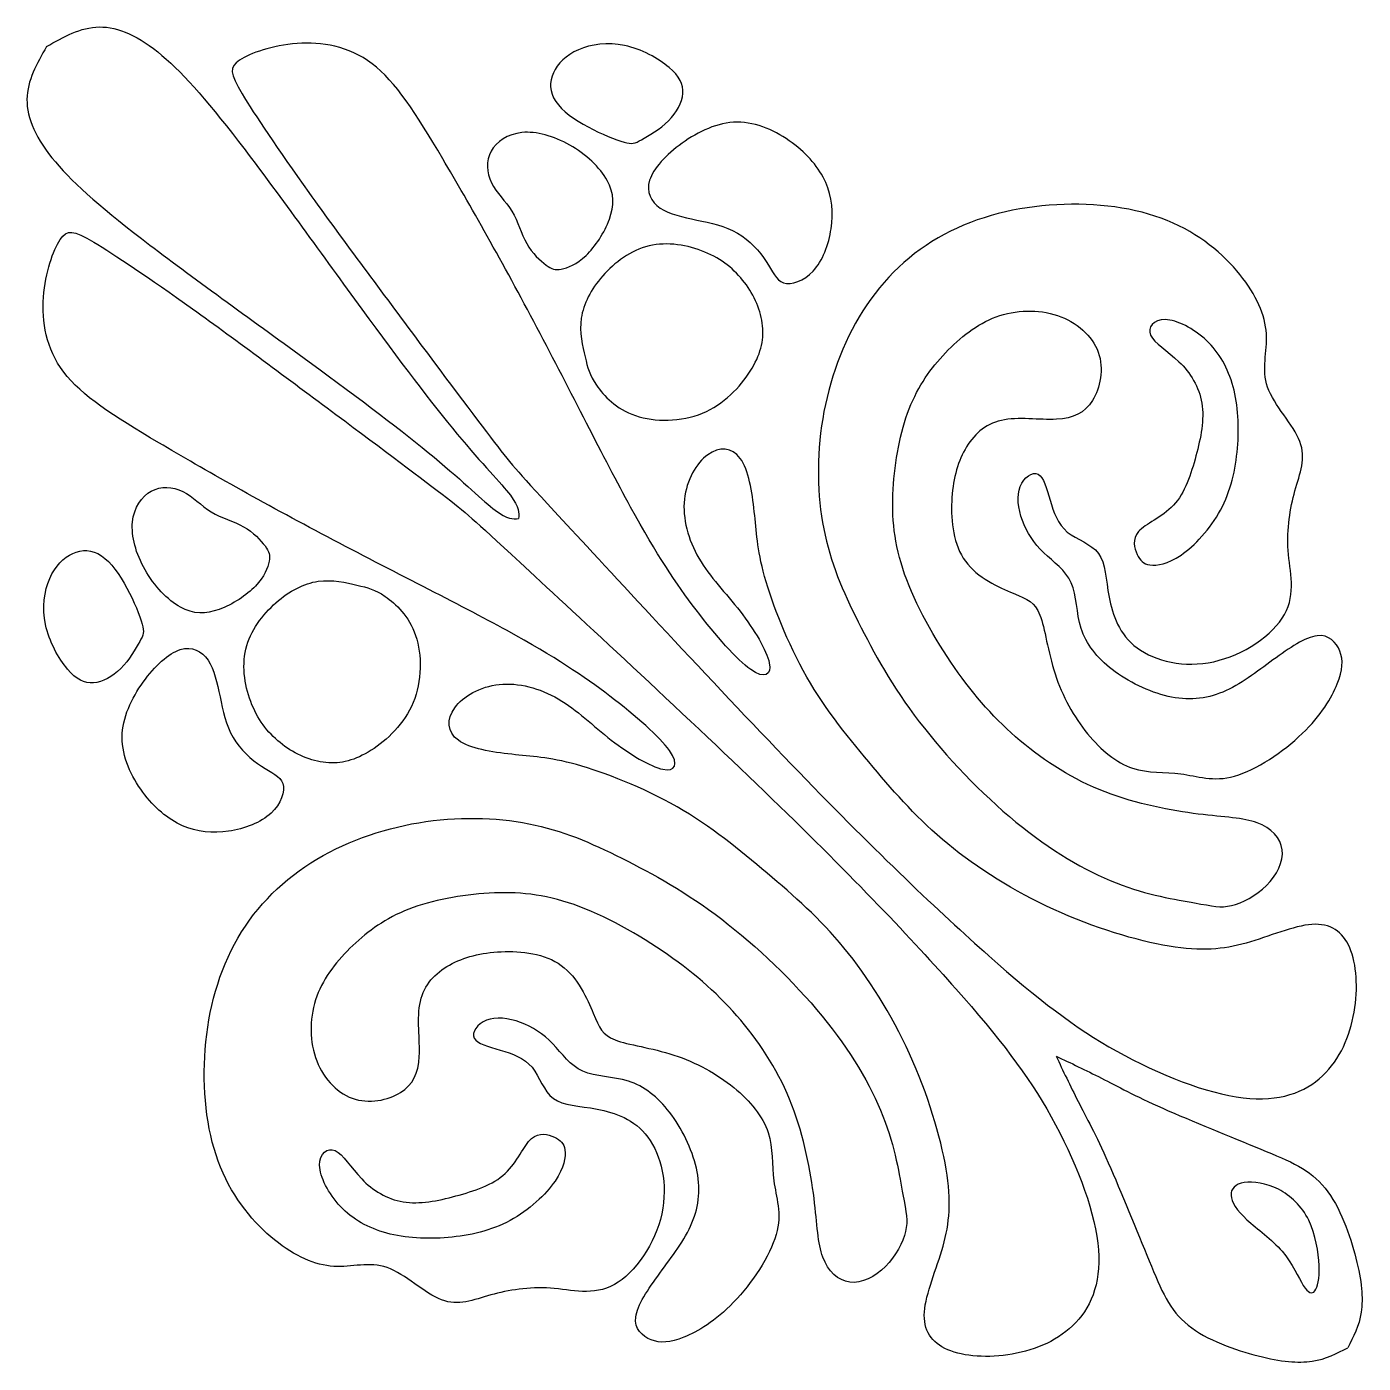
# Model space of a CAD drawing. Header units: millimetres. Extents: x 183 to 445, y 12 to 405.
# Drawn here: x 183.49 to 214.53, y 176.21 to 207.25 of the extents above; entities that cross this region are included whole.
import ezdxf

# ---------------------------------------------------------------- set-up
doc = ezdxf.new("R2010")
doc.units = ezdxf.units.MM
doc.layers.add('Default', color=7, linetype='Continuous')
doc.layers.add('DV1_Layer_1', color=7, linetype='Continuous')

# ---------------------------------------------------------------- blocks, each defined once
blk = doc.blocks.new('SE')
at = {"layer": 'DV1_Layer_1', "color": 7, "linetype": 'Continuous'}
for points, knots in [([(183.951, 206.791), (184.345, 207.017), (184.739, 207.243), (185.176, 207.248), (185.614, 207.253), (186.095, 207.037), (186.63, 206.586), (187.165, 206.135), (187.754, 205.45), (188.559, 204.392), (189.364, 203.335), (190.386, 201.904), (191.27, 200.696), (192.153, 199.488), (192.898, 198.502), (193.487, 197.793), (194.076, 197.084), (194.509, 196.651), (194.721, 196.37), (194.932, 196.089), (194.922, 195.959), (194.913, 195.829)], [0, 0, 0, 0, 0.125, 0.125, 0.125, 0.25, 0.25, 0.25, 0.375, 0.375, 0.375, 0.5, 0.5, 0.5, 0.625, 0.625, 0.625, 0.75, 0.75, 0.75, 1, 1, 1, 1]), ([(183.951, 206.791), (183.725, 206.397), (183.499, 206.003), (183.494, 205.566), (183.489, 205.128), (183.706, 204.647), (184.156, 204.112), (184.607, 203.578), (185.977, 202.399), (188.838, 200.356), (190.046, 199.473), (191.254, 198.589), (192.24, 197.844), (192.949, 197.255), (193.658, 196.666), (194.091, 196.233), (194.372, 196.022), (194.653, 195.81), (194.783, 195.82), (194.913, 195.829)], [0, 0, 0, 0, 0.125, 0.125, 0.125, 0.25, 0.25, 0.25, 0.375, 0.5, 0.5, 0.5, 0.625, 0.625, 0.625, 0.75, 0.75, 0.75, 1, 1, 1, 1]), ([(194.427, 197.5), (194.013, 198.033), (193.305, 198.983), (192.495, 200.071), (191.684, 201.159), (190.771, 202.385), (190.043, 203.401), (189.316, 204.416), (188.775, 205.222), (188.493, 205.696), (188.21, 206.171), (188.186, 206.315), (188.433, 206.478), (188.679, 206.64), (189.196, 206.82), (189.767, 206.862), (190.338, 206.904), (190.963, 206.808), (191.51, 206.394), (192.057, 205.979), (192.526, 205.246), (193.151, 204.188), (193.776, 203.13), (194.557, 201.748), (195.338, 200.269), (196.12, 198.791), (196.901, 197.216), (197.514, 196.098), (198.127, 194.98), (198.572, 194.319), (199.034, 193.712), (199.497, 193.105), (199.978, 192.552), (200.303, 192.324), (200.627, 192.096), (200.796, 192.192), (200.735, 192.48), (200.675, 192.769), (200.387, 193.249), (200.056, 193.676), (199.726, 194.103), (199.353, 194.476), (199.101, 194.908), (198.848, 195.341), (198.716, 195.834), (198.764, 196.279), (198.812, 196.723), (199.041, 197.12), (199.305, 197.312), (199.569, 197.505), (199.87, 197.493), (200.062, 197.228), (200.254, 196.964), (200.339, 196.447), (200.387, 195.99), (200.435, 195.533), (200.447, 195.137), (200.808, 193.839), (201.156, 192.937), (201.607, 192.15), (202.058, 191.362), (202.61, 190.689), (203.145, 190.058), (203.68, 189.427), (204.197, 188.838), (204.882, 188.273), (205.567, 187.708), (206.421, 187.167), (207.346, 186.747), (208.272, 186.326), (209.27, 186.025), (210.021, 185.899), (210.772, 185.773), (211.277, 185.821), (211.812, 185.971), (212.347, 186.122), (212.912, 186.374), (213.338, 186.404), (213.765, 186.434), (214.054, 186.242), (214.216, 185.863), (214.378, 185.484), (214.414, 184.92), (214.318, 184.367), (214.222, 183.814), (213.994, 183.273), (213.585, 182.888), (213.176, 182.504), (212.587, 182.275), (210.892, 182.479), (209.786, 182.912), (208.807, 183.459), (207.827, 184.006), (206.974, 184.667), (205.832, 185.677), (204.69, 186.687), (203.26, 188.045), (201.42, 189.945), (199.579, 191.845), (197.33, 194.287), (196.145, 195.567), (194.96, 196.848), (194.84, 196.966), (194.427, 197.5)], [0, 0, 0, 0, 0.027778, 0.027778, 0.027778, 0.055556, 0.055556, 0.055556, 0.083333, 0.083333, 0.083333, 0.111111, 0.111111, 0.111111, 0.138889, 0.138889, 0.138889, 0.166667, 0.166667, 0.166667, 0.194444, 0.194444, 0.194444, 0.222222, 0.222222, 0.222222, 0.25, 0.25, 0.25, 0.277778, 0.277778, 0.277778, 0.305556, 0.305556, 0.305556, 0.333333, 0.333333, 0.333333, 0.361111, 0.361111, 0.361111, 0.388889, 0.388889, 0.388889, 0.416667, 0.416667, 0.416667, 0.444444, 0.444444, 0.444444, 0.472222, 0.472222, 0.472222, 0.5, 0.5, 0.5, 0.527778, 0.527778, 0.555556, 0.555556, 0.555556, 0.583333, 0.583333, 0.583333, 0.611111, 0.611111, 0.611111, 0.638889, 0.638889, 0.638889, 0.666667, 0.666667, 0.666667, 0.694444, 0.694444, 0.694444, 0.722222, 0.722222, 0.722222, 0.75, 0.75, 0.75, 0.777778, 0.777778, 0.777778, 0.805556, 0.805556, 0.805556, 0.833333, 0.833333, 0.861111, 0.861111, 0.861111, 0.888889, 0.888889, 0.888889, 0.916667, 0.916667, 0.916667, 0.944444, 0.944444, 0.944444, 1, 1, 1, 1]), ([(197.363, 204.574), (197.171, 204.628), (196.838, 204.757), (196.525, 204.925), (196.213, 205.093), (195.922, 205.3), (195.775, 205.519), (195.628, 205.739), (195.624, 205.97), (195.721, 206.183), (195.817, 206.396), (196.012, 206.592), (196.303, 206.718), (196.594, 206.844), (196.982, 206.901), (197.374, 206.818), (197.766, 206.736), (198.162, 206.514), (198.407, 206.308), (198.651, 206.102), (198.744, 205.913), (198.714, 205.493), (198.591, 205.261), (198.395, 205.068), (198.198, 204.874), (197.928, 204.718), (197.767, 204.629), (197.606, 204.541), (197.555, 204.52), (197.363, 204.574)], [0, 0, 0, 0, 0.090909, 0.090909, 0.090909, 0.181818, 0.181818, 0.181818, 0.272727, 0.272727, 0.272727, 0.363636, 0.363636, 0.363636, 0.454545, 0.454545, 0.454545, 0.545455, 0.545455, 0.545455, 0.636364, 0.636364, 0.727273, 0.727273, 0.727273, 0.818182, 0.818182, 0.818182, 1, 1, 1, 1]), ([(200.665, 201.804), (200.513, 202.036), (200.279, 202.294), (199.994, 202.46), (199.708, 202.625), (199.372, 202.697), (199.049, 202.764), (198.726, 202.832), (198.417, 202.895), (198.202, 203.041), (197.988, 203.186), (197.868, 203.415), (197.955, 203.688), (198.042, 203.961), (198.336, 204.279), (199.084, 204.817), (199.537, 205.036), (199.992, 205.038), (200.447, 205.039), (200.904, 204.823), (201.265, 204.557), (201.627, 204.291), (201.895, 203.976), (202.045, 203.637), (202.195, 203.298), (202.228, 202.934), (202.172, 202.563), (202.117, 202.192), (201.973, 201.814), (201.755, 201.578), (201.537, 201.343), (201.246, 201.249), (201.066, 201.306), (200.886, 201.364), (200.816, 201.571), (200.665, 201.804)], [0, 0, 0, 0, 0.076923, 0.076923, 0.076923, 0.153846, 0.153846, 0.153846, 0.230769, 0.230769, 0.230769, 0.307692, 0.307692, 0.307692, 0.384615, 0.384615, 0.461538, 0.461538, 0.461538, 0.538462, 0.538462, 0.538462, 0.615385, 0.615385, 0.615385, 0.692308, 0.692308, 0.692308, 0.769231, 0.769231, 0.769231, 0.846154, 0.846154, 0.846154, 1, 1, 1, 1]), ([(195.55, 201.718), (195.417, 201.817), (195.231, 201.991), (195.102, 202.219), (194.973, 202.448), (194.901, 202.73), (194.757, 202.967), (194.613, 203.204), (194.396, 203.397), (194.281, 203.629), (194.165, 203.862), (194.15, 204.135), (194.273, 204.361), (194.396, 204.586), (194.658, 204.763), (194.991, 204.796), (195.324, 204.829), (195.73, 204.718), (196.1, 204.506), (196.471, 204.294), (196.808, 203.982), (196.973, 203.682), (197.138, 203.382), (197.132, 203.093), (197.021, 202.784), (196.91, 202.475), (196.693, 202.144), (196.479, 201.939), (196.264, 201.733), (196.051, 201.652), (195.905, 201.623), (195.76, 201.595), (195.682, 201.619), (195.55, 201.718)], [0, 0, 0, 0, 0.083333, 0.083333, 0.083333, 0.166667, 0.166667, 0.166667, 0.25, 0.25, 0.25, 0.333333, 0.333333, 0.333333, 0.416667, 0.416667, 0.416667, 0.5, 0.5, 0.5, 0.583333, 0.583333, 0.583333, 0.666667, 0.666667, 0.666667, 0.75, 0.75, 0.75, 0.833333, 0.833333, 0.833333, 1, 1, 1, 1]), ([(210.612, 186.905), (210.188, 186.98), (209.522, 187.082), (208.792, 187.367), (208.062, 187.653), (207.27, 188.121), (205.66, 189.442), (204.843, 190.295), (203.594, 191.929), (203.162, 192.709), (202.801, 193.43), (202.441, 194.151), (202.153, 194.811), (201.846, 196.367), (201.828, 197.262), (201.976, 198.147), (202.123, 199.033), (202.435, 199.91), (202.909, 200.655), (203.384, 201.4), (204.021, 202.012), (204.798, 202.43), (205.576, 202.847), (206.495, 203.069), (207.411, 203.12), (208.327, 203.171), (209.239, 203.051), (209.978, 202.751), (210.717, 202.451), (211.281, 201.97), (211.666, 201.496), (212.05, 201.021), (212.254, 200.553), (212.281, 200.123), (212.308, 199.694), (212.158, 199.304), (212.308, 198.883), (212.458, 198.462), (212.908, 198.011), (213.058, 197.617), (213.208, 197.223), (213.058, 196.885), (212.944, 196.476), (212.83, 196.067), (212.751, 195.586), (212.823, 194.598), (212.974, 194.091), (212.435, 193.12), (211.744, 192.656), (211.059, 192.506), (210.375, 192.355), (209.696, 192.517), (209.279, 192.826), (208.861, 193.136), (208.705, 193.592), (208.627, 194.007), (208.549, 194.421), (208.549, 194.793), (208.381, 195.021), (208.213, 195.25), (207.876, 195.334), (207.657, 195.517), (207.438, 195.7), (207.336, 195.982), (207.255, 196.256), (207.173, 196.529), (207.114, 196.793), (206.981, 196.859), (206.849, 196.925), (206.645, 196.793), (206.561, 196.577), (206.477, 196.361), (206.513, 196.06), (206.615, 195.784), (206.717, 195.508), (206.885, 195.256), (207.111, 195.037), (207.336, 194.817), (207.618, 194.631), (207.75, 194.337), (207.882, 194.043), (207.864, 193.64), (207.978, 193.28), (208.092, 192.92), (208.339, 192.601), (208.702, 192.322), (209.065, 192.043), (209.546, 191.802), (209.996, 191.7), (210.447, 191.598), (210.867, 191.634), (211.269, 191.802), (211.672, 191.971), (212.056, 192.271), (212.434, 192.547), (212.813, 192.823), (213.185, 193.076), (213.459, 193.109), (213.732, 193.142), (213.906, 192.955), (213.987, 192.748), (214.068, 192.541), (214.056, 192.313), (213.927, 191.992), (213.798, 191.67), (213.552, 191.256), (213.113, 190.836), (212.675, 190.415), (212.044, 189.989), (211.543, 189.848), (211.041, 189.706), (210.669, 189.851), (210.294, 189.902), (209.918, 189.953), (209.54, 189.911), (209.17, 190.034), (208.801, 190.157), (208.441, 190.445), (208.126, 190.833), (207.81, 191.22), (207.54, 191.706), (207.204, 192.739), (207.138, 193.286), (207.02, 193.589), (206.903, 193.893), (206.735, 193.952), (206.402, 194.094), (206.068, 194.235), (205.57, 194.457), (205.291, 194.838), (205.011, 195.22), (204.951, 195.76), (204.993, 196.703), (205.096, 197.106), (205.282, 197.436), (205.468, 197.766), (205.738, 198.024), (206.125, 198.111), (206.513, 198.199), (207.017, 198.114), (207.405, 198.136), (207.792, 198.156), (208.062, 198.283), (208.243, 198.571), (208.423, 198.859), (208.513, 199.309), (208.237, 200.078), (207.87, 200.397), (207.426, 200.547), (206.981, 200.697), (206.459, 200.679), (206.005, 200.514), (205.552, 200.349), (205.168, 200.036), (204.828, 199.679), (204.489, 199.322), (204.195, 198.919), (203.985, 198.379), (203.774, 197.838), (203.648, 197.16), (203.612, 196.511), (203.576, 195.862), (203.63, 195.244), (203.879, 194.538), (204.129, 193.832), (204.573, 193.04), (205.038, 192.37), (205.504, 191.7), (205.99, 191.154), (206.564, 190.67), (207.138, 190.187), (207.798, 189.766), (208.534, 189.481), (209.269, 189.196), (210.08, 189.046), (210.699, 188.968), (211.317, 188.89), (211.744, 188.884), (212.068, 188.764), (212.392, 188.643), (212.615, 188.409), (212.681, 187.863), (212.525, 187.551), (212.284, 187.31), (212.044, 187.07), (211.72, 186.902), (211.468, 186.842), (211.215, 186.782), (211.035, 186.83), (210.612, 186.905)], [0, 0, 0, 0, 0.014925, 0.014925, 0.014925, 0.029851, 0.029851, 0.044776, 0.044776, 0.059701, 0.059701, 0.059701, 0.074627, 0.074627, 0.089552, 0.089552, 0.089552, 0.104478, 0.104478, 0.104478, 0.119403, 0.119403, 0.119403, 0.134328, 0.134328, 0.134328, 0.149254, 0.149254, 0.149254, 0.164179, 0.164179, 0.164179, 0.179104, 0.179104, 0.179104, 0.19403, 0.19403, 0.19403, 0.208955, 0.208955, 0.208955, 0.223881, 0.223881, 0.223881, 0.238806, 0.238806, 0.253731, 0.253731, 0.268657, 0.268657, 0.268657, 0.283582, 0.283582, 0.283582, 0.298507, 0.298507, 0.298507, 0.313433, 0.313433, 0.313433, 0.328358, 0.328358, 0.328358, 0.343284, 0.343284, 0.343284, 0.358209, 0.358209, 0.358209, 0.373134, 0.373134, 0.373134, 0.38806, 0.38806, 0.38806, 0.402985, 0.402985, 0.402985, 0.41791, 0.41791, 0.41791, 0.432836, 0.432836, 0.432836, 0.447761, 0.447761, 0.447761, 0.462687, 0.462687, 0.462687, 0.477612, 0.477612, 0.477612, 0.492537, 0.492537, 0.492537, 0.507463, 0.507463, 0.507463, 0.522388, 0.522388, 0.522388, 0.537313, 0.537313, 0.537313, 0.552239, 0.552239, 0.552239, 0.567164, 0.567164, 0.567164, 0.58209, 0.58209, 0.58209, 0.597015, 0.597015, 0.597015, 0.61194, 0.61194, 0.61194, 0.626866, 0.626866, 0.641791, 0.641791, 0.641791, 0.656716, 0.656716, 0.656716, 0.671642, 0.671642, 0.671642, 0.686567, 0.686567, 0.701493, 0.701493, 0.701493, 0.716418, 0.716418, 0.716418, 0.731343, 0.731343, 0.731343, 0.746269, 0.746269, 0.746269, 0.761194, 0.761194, 0.776119, 0.776119, 0.776119, 0.791045, 0.791045, 0.791045, 0.80597, 0.80597, 0.80597, 0.820896, 0.820896, 0.820896, 0.835821, 0.835821, 0.835821, 0.850746, 0.850746, 0.850746, 0.865672, 0.865672, 0.865672, 0.880597, 0.880597, 0.880597, 0.895522, 0.895522, 0.895522, 0.910448, 0.910448, 0.910448, 0.925373, 0.925373, 0.925373, 0.940299, 0.940299, 0.955224, 0.955224, 0.955224, 0.970149, 0.970149, 0.970149, 1, 1, 1, 1]), ([(193.242, 196.316), (192.709, 196.729), (191.759, 197.437), (190.671, 198.247), (189.583, 199.058), (188.357, 199.972), (187.342, 200.699), (186.326, 201.426), (185.52, 201.967), (185.046, 202.249), (184.571, 202.532), (184.427, 202.556), (184.264, 202.309), (184.102, 202.063), (183.922, 201.546), (183.88, 200.975), (183.838, 200.404), (183.934, 199.779), (184.348, 199.232), (184.763, 198.685), (185.496, 198.217), (186.554, 197.592), (187.612, 196.966), (188.994, 196.185), (190.473, 195.404), (191.951, 194.623), (193.526, 193.841), (194.644, 193.228), (195.762, 192.615), (196.423, 192.17), (197.03, 191.708), (197.637, 191.245), (198.19, 190.764), (198.418, 190.44), (198.647, 190.115), (198.55, 189.947), (198.262, 190.007), (197.973, 190.067), (197.492, 190.355), (197.066, 190.686), (196.639, 191.016), (196.267, 191.389), (195.834, 191.641), (195.401, 191.894), (194.908, 192.026), (194.463, 191.978), (194.019, 191.93), (193.622, 191.702), (193.43, 191.437), (193.237, 191.173), (193.249, 190.872), (193.778, 190.488), (194.295, 190.403), (194.752, 190.355), (195.209, 190.307), (195.605, 190.295), (196.255, 190.115), (196.904, 189.935), (197.805, 189.586), (199.38, 188.685), (200.726, 187.579), (201.904, 186.545), (202.469, 185.86), (203.034, 185.175), (203.575, 184.321), (203.995, 183.396), (204.416, 182.47), (204.717, 181.472), (204.843, 180.721), (204.969, 179.97), (204.921, 179.465), (204.771, 178.93), (204.621, 178.395), (204.368, 177.83), (204.338, 177.404), (204.308, 176.977), (204.5, 176.688), (205.258, 176.364), (205.822, 176.328), (206.376, 176.424), (206.928, 176.52), (207.469, 176.749), (207.854, 177.157), (208.239, 177.566), (208.467, 178.155), (208.365, 179.002), (208.263, 179.85), (207.83, 180.956), (207.283, 181.935), (206.736, 182.915), (206.075, 183.768), (205.065, 184.91), (204.056, 186.052), (202.697, 187.483), (200.797, 189.323), (198.897, 191.163), (196.455, 193.413), (195.175, 194.597), (193.894, 195.782), (193.776, 195.902), (193.242, 196.316)], [0, 0, 0, 0, 0.027778, 0.027778, 0.027778, 0.055556, 0.055556, 0.055556, 0.083333, 0.083333, 0.083333, 0.111111, 0.111111, 0.111111, 0.138889, 0.138889, 0.138889, 0.166667, 0.166667, 0.166667, 0.194444, 0.194444, 0.194444, 0.222222, 0.222222, 0.222222, 0.25, 0.25, 0.25, 0.277778, 0.277778, 0.277778, 0.305556, 0.305556, 0.305556, 0.333333, 0.333333, 0.333333, 0.361111, 0.361111, 0.361111, 0.388889, 0.388889, 0.388889, 0.416667, 0.416667, 0.416667, 0.444444, 0.444444, 0.444444, 0.472222, 0.472222, 0.5, 0.5, 0.5, 0.527778, 0.527778, 0.527778, 0.555556, 0.555556, 0.583333, 0.611111, 0.611111, 0.611111, 0.638889, 0.638889, 0.638889, 0.666667, 0.666667, 0.666667, 0.694444, 0.694444, 0.694444, 0.722222, 0.722222, 0.722222, 0.75, 0.75, 0.777778, 0.777778, 0.777778, 0.805556, 0.805556, 0.805556, 0.833333, 0.833333, 0.833333, 0.861111, 0.861111, 0.861111, 0.888889, 0.888889, 0.888889, 0.916667, 0.916667, 0.916667, 0.944444, 0.944444, 0.944444, 1, 1, 1, 1]), ([(196.458, 199.584), (196.399, 199.832), (196.321, 200.156), (196.369, 200.487), (196.417, 200.817), (196.591, 201.153), (196.866, 201.464), (197.141, 201.775), (197.516, 202.06), (197.943, 202.162), (198.369, 202.264), (198.847, 202.183), (199.237, 202.021), (199.627, 201.859), (199.931, 201.616), (200.16, 201.314), (200.39, 201.012), (200.546, 200.652), (200.581, 200.305), (200.615, 199.958), (200.528, 199.625), (200.294, 199.255), (200.06, 198.886), (199.678, 198.481), (199.183, 198.277), (198.687, 198.072), (198.078, 198.069), (197.627, 198.222), (197.177, 198.376), (196.886, 198.685), (196.721, 198.925), (196.555, 199.165), (196.516, 199.337), (196.458, 199.584)], [0, 0, 0, 0, 0.083333, 0.083333, 0.083333, 0.166667, 0.166667, 0.166667, 0.25, 0.25, 0.25, 0.333333, 0.333333, 0.333333, 0.416667, 0.416667, 0.416667, 0.5, 0.5, 0.5, 0.583333, 0.583333, 0.583333, 0.666667, 0.666667, 0.666667, 0.75, 0.75, 0.75, 0.833333, 0.833333, 0.833333, 1, 1, 1, 1]), ([(209.281, 194.998), (209.215, 195.142), (209.151, 195.353), (209.312, 195.53), (209.472, 195.708), (209.857, 195.851), (210.122, 196.139), (210.387, 196.427), (210.531, 196.859), (210.645, 197.286), (210.759, 197.712), (210.843, 198.132), (210.781, 198.509), (210.719, 198.885), (210.511, 199.218), (210.25, 199.473), (209.988, 199.728), (209.674, 199.906), (209.592, 200.088), (209.51, 200.271), (209.66, 200.457), (209.93, 200.451), (210.2, 200.445), (210.591, 200.247), (210.889, 199.966), (211.186, 199.685), (211.392, 199.322), (211.624, 198.459), (211.651, 197.959), (211.609, 197.462), (211.566, 196.965), (211.454, 196.471), (210.975, 195.586), (210.609, 195.196), (210.299, 194.983), (209.99, 194.769), (209.738, 194.733), (209.577, 194.754), (209.417, 194.775), (209.347, 194.853), (209.281, 194.998)], [0, 0, 0, 0, 0.066667, 0.066667, 0.066667, 0.133333, 0.133333, 0.133333, 0.2, 0.2, 0.2, 0.266667, 0.266667, 0.266667, 0.333333, 0.333333, 0.333333, 0.4, 0.4, 0.4, 0.466667, 0.466667, 0.466667, 0.533333, 0.533333, 0.533333, 0.6, 0.6, 0.666667, 0.666667, 0.666667, 0.733333, 0.733333, 0.8, 0.8, 0.8, 0.866667, 0.866667, 0.866667, 1, 1, 1, 1]), ([(189.024, 195.193), (188.925, 195.325), (188.751, 195.511), (188.523, 195.64), (188.295, 195.769), (188.012, 195.841), (187.775, 195.985), (187.538, 196.129), (187.346, 196.346), (187.113, 196.461), (186.88, 196.577), (186.607, 196.592), (186.382, 196.469), (186.156, 196.346), (185.979, 196.084), (185.946, 195.751), (185.913, 195.418), (186.024, 195.013), (186.236, 194.642), (186.448, 194.271), (186.76, 193.934), (187.06, 193.769), (187.361, 193.604), (187.649, 193.61), (187.958, 193.721), (188.268, 193.832), (188.598, 194.049), (188.803, 194.263), (189.009, 194.478), (189.09, 194.691), (189.119, 194.837), (189.147, 194.983), (189.123, 195.061), (189.024, 195.193)], [0, 0, 0, 0, 0.083333, 0.083333, 0.083333, 0.166667, 0.166667, 0.166667, 0.25, 0.25, 0.25, 0.333333, 0.333333, 0.333333, 0.416667, 0.416667, 0.416667, 0.5, 0.5, 0.5, 0.583333, 0.583333, 0.583333, 0.666667, 0.666667, 0.666667, 0.75, 0.75, 0.75, 0.833333, 0.833333, 0.833333, 1, 1, 1, 1]), ([(186.169, 193.379), (186.114, 193.571), (185.985, 193.905), (185.817, 194.217), (185.649, 194.529), (185.442, 194.82), (185.223, 194.967), (185.003, 195.115), (184.772, 195.117), (184.559, 195.021), (184.346, 194.925), (184.151, 194.73), (184.024, 194.439), (183.898, 194.148), (183.841, 193.76), (183.924, 193.368), (184.006, 192.977), (184.229, 192.58), (184.434, 192.335), (184.64, 192.091), (184.829, 191.998), (185.039, 192.013), (185.25, 192.028), (185.481, 192.151), (185.675, 192.347), (185.868, 192.544), (186.024, 192.814), (186.113, 192.975), (186.201, 193.136), (186.223, 193.187), (186.169, 193.379)], [0, 0, 0, 0, 0.090909, 0.090909, 0.090909, 0.181818, 0.181818, 0.181818, 0.272727, 0.272727, 0.272727, 0.363636, 0.363636, 0.363636, 0.454545, 0.454545, 0.454545, 0.545455, 0.545455, 0.545455, 0.636364, 0.636364, 0.636364, 0.727273, 0.727273, 0.727273, 0.818182, 0.818182, 0.818182, 1, 1, 1, 1]), ([(191.158, 194.284), (190.91, 194.343), (190.586, 194.421), (190.255, 194.373), (189.925, 194.325), (189.589, 194.151), (189.278, 193.876), (188.967, 193.601), (188.682, 193.226), (188.58, 192.799), (188.478, 192.373), (188.559, 191.896), (188.721, 191.505), (188.883, 191.115), (189.126, 190.812), (189.428, 190.582), (189.73, 190.352), (190.09, 190.196), (190.437, 190.161), (190.784, 190.127), (191.117, 190.214), (191.486, 190.448), (191.856, 190.682), (192.261, 191.064), (192.465, 191.559), (192.67, 192.055), (192.673, 192.664), (192.519, 193.115), (192.366, 193.565), (192.057, 193.856), (191.817, 194.022), (191.577, 194.187), (191.406, 194.226), (191.158, 194.284)], [0, 0, 0, 0, 0.083333, 0.083333, 0.083333, 0.166667, 0.166667, 0.166667, 0.25, 0.25, 0.25, 0.333333, 0.333333, 0.333333, 0.416667, 0.416667, 0.416667, 0.5, 0.5, 0.5, 0.583333, 0.583333, 0.583333, 0.666667, 0.666667, 0.666667, 0.75, 0.75, 0.75, 0.833333, 0.833333, 0.833333, 1, 1, 1, 1]), ([(188.939, 190.077), (188.706, 190.229), (188.448, 190.463), (188.282, 190.748), (188.117, 191.034), (188.045, 191.37), (187.978, 191.693), (187.91, 192.016), (187.847, 192.325), (187.701, 192.54), (187.556, 192.754), (187.328, 192.874), (187.054, 192.787), (186.781, 192.7), (186.463, 192.406), (186.194, 192.032), (185.925, 191.658), (185.706, 191.205), (185.704, 190.75), (185.703, 190.295), (185.919, 189.839), (186.185, 189.477), (186.451, 189.115), (186.766, 188.848), (187.445, 188.547), (187.808, 188.514), (188.179, 188.57), (188.55, 188.625), (188.928, 188.77), (189.164, 188.987), (189.4, 189.205), (189.493, 189.496), (189.435, 189.676), (189.379, 189.857), (189.171, 189.926), (188.939, 190.077)], [0, 0, 0, 0, 0.076923, 0.076923, 0.076923, 0.153846, 0.153846, 0.153846, 0.230769, 0.230769, 0.230769, 0.307692, 0.307692, 0.307692, 0.384615, 0.384615, 0.384615, 0.461538, 0.461538, 0.461538, 0.538462, 0.538462, 0.538462, 0.615385, 0.615385, 0.692308, 0.692308, 0.692308, 0.769231, 0.769231, 0.769231, 0.846154, 0.846154, 0.846154, 1, 1, 1, 1]), ([(203.837, 180.13), (203.762, 180.554), (203.66, 181.22), (203.375, 181.95), (203.09, 182.68), (202.621, 183.472), (201.3, 185.082), (200.447, 185.899), (198.814, 187.148), (198.033, 187.58), (197.312, 187.941), (196.591, 188.301), (195.931, 188.589), (195.153, 188.742), (194.375, 188.896), (193.48, 188.914), (192.595, 188.767), (191.709, 188.619), (190.832, 188.307), (190.087, 187.833), (189.343, 187.358), (188.73, 186.722), (188.313, 185.944), (187.895, 185.166), (187.673, 184.247), (187.622, 183.331), (187.571, 182.415), (187.691, 181.503), (187.991, 180.764), (188.292, 180.025), (188.772, 179.461), (189.721, 178.692), (190.189, 178.488), (190.619, 178.461), (191.048, 178.434), (191.439, 178.584), (191.859, 178.434), (192.28, 178.284), (192.731, 177.834), (193.125, 177.684), (193.52, 177.534), (193.857, 177.684), (194.266, 177.798), (194.675, 177.912), (195.156, 177.991), (195.65, 177.955), (196.144, 177.919), (196.651, 177.768), (197.622, 178.307), (198.086, 178.998), (198.237, 179.683), (198.387, 180.368), (198.225, 181.046), (197.916, 181.464), (197.606, 181.881), (197.15, 182.037), (196.735, 182.115), (196.321, 182.193), (195.949, 182.193), (195.492, 182.53), (195.408, 182.866), (195.225, 183.085), (195.042, 183.304), (194.76, 183.406), (194.487, 183.487), (194.213, 183.569), (193.949, 183.629), (193.883, 183.761), (193.817, 183.893), (193.949, 184.097), (194.165, 184.181), (194.381, 184.265), (194.682, 184.229), (194.958, 184.127), (195.234, 184.025), (195.486, 183.857), (195.706, 183.632), (195.925, 183.406), (196.111, 183.124), (196.405, 182.992), (196.699, 182.86), (197.102, 182.878), (197.462, 182.764), (197.823, 182.65), (198.141, 182.403), (198.42, 182.04), (198.699, 181.677), (198.94, 181.196), (199.144, 180.295), (199.108, 179.875), (198.94, 179.473), (198.771, 179.07), (198.471, 178.686), (198.195, 178.308), (197.919, 177.929), (197.667, 177.557), (197.633, 177.284), (197.6, 177.01), (197.787, 176.836), (197.994, 176.755), (198.201, 176.674), (198.429, 176.686), (199.072, 176.944), (199.486, 177.19), (200.327, 178.067), (201.18, 179.329), (200.892, 180.073), (200.841, 180.449), (200.789, 180.824), (200.831, 181.202), (200.708, 181.572), (200.585, 181.941), (200.297, 182.301), (199.91, 182.617), (199.522, 182.932), (199.036, 183.202), (198.519, 183.37), (198.003, 183.539), (197.456, 183.605), (197.153, 183.722), (196.85, 183.839), (196.79, 184.007), (196.648, 184.34), (196.507, 184.674), (196.285, 185.172), (195.904, 185.451), (195.522, 185.731), (194.982, 185.791), (194.511, 185.77), (194.039, 185.749), (193.637, 185.647), (193.306, 185.46), (192.976, 185.274), (192.718, 185.004), (192.631, 184.617), (192.544, 184.229), (192.628, 183.725), (192.607, 183.337), (192.586, 182.95), (192.46, 182.68), (192.171, 182.5), (191.883, 182.319), (191.433, 182.229), (191.048, 182.367), (190.664, 182.506), (190.345, 182.872), (190.045, 183.761), (190.063, 184.283), (190.228, 184.737), (190.393, 185.19), (190.706, 185.574), (191.063, 185.914), (191.42, 186.253), (191.823, 186.547), (192.363, 186.758), (192.904, 186.968), (193.582, 187.094), (194.231, 187.13), (194.88, 187.166), (195.498, 187.112), (196.204, 186.863), (196.91, 186.613), (197.703, 186.169), (198.372, 185.704), (199.042, 185.238), (199.588, 184.752), (200.072, 184.178), (200.555, 183.605), (200.976, 182.944), (201.261, 182.208), (201.546, 181.473), (201.696, 180.662), (201.774, 180.043), (201.852, 179.425), (201.858, 178.998), (201.979, 178.674), (202.099, 178.35), (202.333, 178.127), (202.606, 178.095), (202.879, 178.061), (203.192, 178.218), (203.432, 178.458), (203.672, 178.698), (203.84, 179.022), (203.9, 179.274), (203.96, 179.527), (203.913, 179.707), (203.837, 180.13)], [0, 0, 0, 0, 0.014925, 0.014925, 0.014925, 0.029851, 0.029851, 0.044776, 0.044776, 0.059701, 0.059701, 0.059701, 0.074627, 0.074627, 0.074627, 0.089552, 0.089552, 0.089552, 0.104478, 0.104478, 0.104478, 0.119403, 0.119403, 0.119403, 0.134328, 0.134328, 0.134328, 0.149254, 0.149254, 0.149254, 0.164179, 0.164179, 0.179104, 0.179104, 0.179104, 0.19403, 0.19403, 0.19403, 0.208955, 0.208955, 0.208955, 0.223881, 0.223881, 0.223881, 0.238806, 0.238806, 0.238806, 0.253731, 0.253731, 0.268657, 0.268657, 0.268657, 0.283582, 0.283582, 0.283582, 0.298507, 0.298507, 0.298507, 0.313433, 0.313433, 0.328358, 0.328358, 0.328358, 0.343284, 0.343284, 0.343284, 0.358209, 0.358209, 0.358209, 0.373134, 0.373134, 0.373134, 0.38806, 0.38806, 0.38806, 0.402985, 0.402985, 0.402985, 0.41791, 0.41791, 0.41791, 0.432836, 0.432836, 0.432836, 0.447761, 0.447761, 0.447761, 0.462687, 0.462687, 0.477612, 0.477612, 0.477612, 0.492537, 0.492537, 0.492537, 0.507463, 0.507463, 0.507463, 0.522388, 0.522388, 0.522388, 0.537313, 0.537313, 0.552239, 0.552239, 0.567164, 0.58209, 0.58209, 0.58209, 0.597015, 0.597015, 0.597015, 0.61194, 0.61194, 0.61194, 0.626866, 0.626866, 0.626866, 0.641791, 0.641791, 0.641791, 0.656716, 0.656716, 0.656716, 0.671642, 0.671642, 0.671642, 0.686567, 0.686567, 0.686567, 0.701493, 0.701493, 0.701493, 0.716418, 0.716418, 0.716418, 0.731343, 0.731343, 0.731343, 0.746269, 0.746269, 0.746269, 0.761194, 0.761194, 0.761194, 0.776119, 0.776119, 0.791045, 0.791045, 0.791045, 0.80597, 0.80597, 0.80597, 0.820896, 0.820896, 0.820896, 0.835821, 0.835821, 0.835821, 0.850746, 0.850746, 0.850746, 0.865672, 0.865672, 0.865672, 0.880597, 0.880597, 0.880597, 0.895522, 0.895522, 0.895522, 0.910448, 0.910448, 0.910448, 0.925373, 0.925373, 0.925373, 0.940299, 0.940299, 0.940299, 0.955224, 0.955224, 0.955224, 0.970149, 0.970149, 0.970149, 1, 1, 1, 1]), ([(207.396, 183.346), (207.738, 183.184), (208.08, 183.022), (208.45, 182.833), (208.819, 182.644), (209.215, 182.428), (210.537, 181.839), (211.462, 181.467), (212.152, 181.184), (212.843, 180.902), (213.299, 180.71), (213.645, 180.28), (213.99, 179.851), (214.224, 179.184), (214.359, 178.653), (214.494, 178.121), (214.531, 177.725), (214.482, 177.401), (214.434, 177.076), (214.302, 176.824), (214.17, 176.572)], [0, 0, 0, 0, 0.125, 0.125, 0.125, 0.25, 0.25, 0.375, 0.375, 0.375, 0.5, 0.5, 0.5, 0.625, 0.625, 0.625, 0.75, 0.75, 0.75, 1, 1, 1, 1]), ([(207.396, 183.346), (207.558, 183.004), (207.72, 182.662), (207.909, 182.292), (208.098, 181.923), (208.315, 181.527), (208.609, 180.866), (208.903, 180.205), (209.275, 179.281), (209.558, 178.59), (209.84, 177.899), (210.032, 177.443), (210.462, 177.097), (210.891, 176.752), (211.558, 176.518), (212.089, 176.383), (212.621, 176.248), (213.017, 176.212), (213.341, 176.26), (213.666, 176.308), (213.918, 176.44), (214.17, 176.572)], [0, 0, 0, 0, 0.125, 0.125, 0.125, 0.25, 0.25, 0.25, 0.375, 0.375, 0.375, 0.5, 0.5, 0.5, 0.625, 0.625, 0.625, 0.75, 0.75, 0.75, 1, 1, 1, 1]), ([(195.744, 181.461), (195.6, 181.527), (195.389, 181.591), (195.212, 181.43), (195.034, 181.27), (194.891, 180.885), (194.603, 180.62), (194.315, 180.356), (193.883, 180.211), (193.456, 180.097), (193.03, 179.983), (192.61, 179.899), (192.233, 179.961), (191.857, 180.023), (191.524, 180.231), (191.269, 180.492), (191.014, 180.754), (190.836, 181.068), (190.472, 181.232), (190.285, 181.082), (190.291, 180.812), (190.297, 180.542), (190.496, 180.151), (191.057, 179.556), (191.42, 179.35), (191.852, 179.234), (192.284, 179.118), (192.783, 179.091), (193.777, 179.176), (194.271, 179.288), (194.714, 179.528), (195.156, 179.767), (195.546, 180.133), (195.76, 180.443), (195.973, 180.752), (196.009, 181.004), (195.988, 181.165), (195.967, 181.325), (195.889, 181.395), (195.744, 181.461)], [0, 0, 0, 0, 0.066667, 0.066667, 0.066667, 0.133333, 0.133333, 0.133333, 0.2, 0.2, 0.2, 0.266667, 0.266667, 0.266667, 0.333333, 0.333333, 0.333333, 0.4, 0.4, 0.466667, 0.466667, 0.466667, 0.533333, 0.533333, 0.6, 0.6, 0.6, 0.666667, 0.666667, 0.733333, 0.733333, 0.733333, 0.8, 0.8, 0.8, 0.866667, 0.866667, 0.866667, 1, 1, 1, 1]), ([(213.137, 178.019), (213.023, 178.2), (212.885, 178.53), (212.645, 178.812), (212.404, 179.094), (212.062, 179.329), (211.828, 179.545), (211.594, 179.761), (211.468, 179.959), (211.459, 180.112), (211.45, 180.265), (211.558, 180.373), (211.765, 180.407), (211.972, 180.439), (212.278, 180.397), (212.561, 180.253), (212.843, 180.109), (213.101, 179.863), (213.263, 179.533), (213.426, 179.202), (213.492, 178.788), (213.504, 178.482), (213.516, 178.175), (213.474, 177.977), (213.407, 177.893), (213.341, 177.809), (213.251, 177.839), (213.137, 178.019)], [0, 0, 0, 0, 0.1, 0.1, 0.1, 0.2, 0.2, 0.2, 0.3, 0.3, 0.3, 0.4, 0.4, 0.4, 0.5, 0.5, 0.5, 0.6, 0.6, 0.6, 0.7, 0.7, 0.7, 0.8, 0.8, 0.8, 1, 1, 1, 1])]:
    blk.add_open_spline(points, degree=3, knots=knots, dxfattribs=at)

msp = doc.modelspace()

# ---------------------------------------------------------------- block references
at = {"layer": 'Default'}
msp.add_blockref('SE', (0, 0), dxfattribs=at)

doc.saveas('drawing.dxf')
